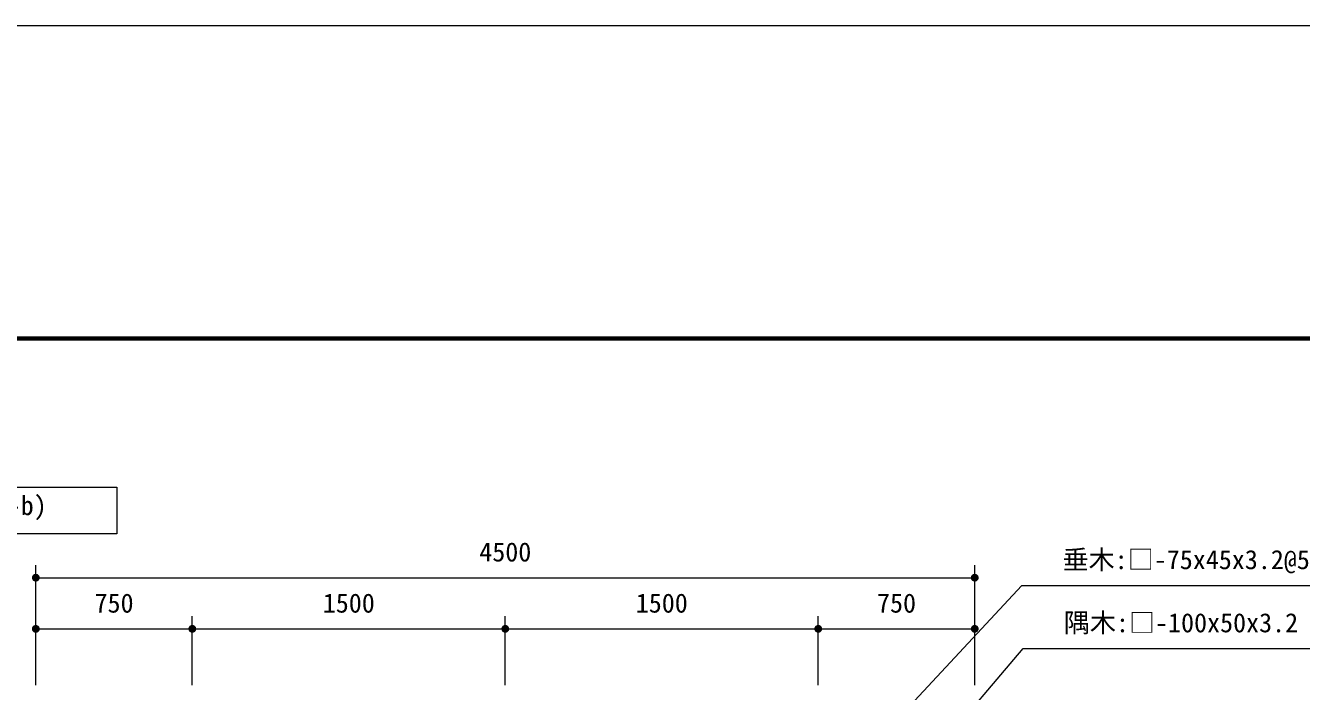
# Model space of a CAD drawing. Units: millimetres at full size, sheet at 1:50. Extents: x -1000 to 22000, y -750 to 15600.
# Drawn here: x 2198 to 8313, y 12409 to 15600 of the extents above; entities that cross this region are included whole.
import ezdxf
from ezdxf.enums import TextEntityAlignment as Align

# ---------------------------------------------------------------- set-up
doc = ezdxf.new("R2010")
doc.units = ezdxf.units.MM
doc.header["$LTSCALE"] = 50
for name, color, linetype, lineweight in [('D-STR-DIM', 7, 'Continuous', 13), ('D-STR-HTXT', 7, 'Continuous', 13), ('D-TTL', 7, 'Continuous', 70), ('D-TTL-FRAM', 7, 'Continuous', 13), ('V-nasSTD', 5, 'Continuous', 13)]:
    doc.layers.add(name, color=color, linetype=linetype, lineweight=lineweight)
doc.styles.add('ＭＳ ゴシック', font='')
doc.styles.get('ＭＳ ゴシック').set_extended_font_data('MS Gothic')

# ---------------------------------------------------------------- blocks, each defined once
blk = doc.blocks.new('filled_dot')
at = {"color": 0, "linetype": 'Continuous', "lineweight": -2, "const_width": 1.25}
blk.add_lwpolyline([(-0.625, 0, 1), (0.625, 0, 1)], format="xyb", close=True, dxfattribs=at)

msp = doc.modelspace()

# ---------------------------------------------------------------- linework, layer by layer
at = {"layer": 'D-STR-DIM'}
for p, q in [((2247.21, 12439.2), (2247.21, 13013.87)), ((6747.21, 12439.2), (6747.21, 13013.87)), ((2247.21, 12953.87), (6747.21, 12953.87)), ((2247.21, 12439.2), (2247.21, 12768.7)), ((2997.21, 12439.2), (2997.21, 12768.7)), ((2997.21, 12439.2), (2997.21, 12768.7)), ((4497.21, 12439.2), (4497.21, 12768.7)), ((4497.21, 12439.2), (4497.21, 12768.7)), ((5997.21, 12439.2), (5997.21, 12768.7)), ((5997.21, 12439.2), (5997.21, 12768.7)), ((6747.21, 12439.2), (6747.21, 12768.7)), ((2247.21, 12708.7), (2997.21, 12708.7)), ((2997.21, 12708.7), (4497.21, 12708.7)), ((4497.21, 12708.7), (5997.21, 12708.7)), ((5997.21, 12708.7), (6747.21, 12708.7))]:
    msp.add_line(p, q, dxfattribs=at)
at = {"layer": 'D-STR-HTXT'}
for points in [[(6245.03, 12133.53), (6973.37, 12917), (7123.37, 12917), (8812.45, 12917)], [(6578.56, 12141.03), (6979.48, 12614.43), (7129.48, 12614.43), (8569.84, 12614.43)]]:
    msp.add_lwpolyline(points, dxfattribs=at)
at = {"layer": 'D-TTL'}
msp.add_lwpolyline([(750, 750), (750, 14100), (20250, 14100), (20250, 750)], close=True, dxfattribs=at)
at = {"layer": 'D-TTL-FRAM', "color": 2}
msp.add_lwpolyline([(1259.13, 13387.78), (2635.6, 13387.78), (2635.6, 13164.79), (1259.13, 13164.79)], close=True, dxfattribs=at)
at = {"layer": 'V-nasSTD'}
msp.add_lwpolyline([(-1000, -750), (-1000, 15600), (22000, 15600), (22000, -750)], close=True, dxfattribs=at)

# ---------------------------------------------------------------- block references
at = {"layer": 'D-STR-DIM', "xscale": 15, "yscale": 15}
for p in [(2247.21, 12953.87), (2247.21, 12708.7), (2997.21, 12708.7), (4497.21, 12708.7), (5997.21, 12708.7)]:
    msp.add_blockref('filled_dot', p, dxfattribs=at)
at = {"layer": 'D-STR-DIM', "xscale": 15, "yscale": 15, "rotation": 180}
for p in [(6747.21, 12953.87), (2997.21, 12708.7), (4497.21, 12708.7), (5997.21, 12708.7), (6747.21, 12708.7)]:
    msp.add_blockref('filled_dot', p, dxfattribs=at)

# ---------------------------------------------------------------- texts
at = {"layer": 'D-STR-DIM', "style": 'ＭＳ ゴシック'}
for s, p in [('4500', (4497.21, 13123.26)), ('750', (2622.21, 12878.09)), ('1500', (3747.21, 12878.09)), ('1500', (5247.21, 12878.09)), ('750', (6372.21, 12878.09))]:
    msp.add_text(s, height=91.64, dxfattribs=at).set_placement(p, align=Align.TOP_CENTER)
at = {"layer": 'D-STR-HTXT', "style": 'ＭＳ ゴシック'}
for s, p in [('四阿 (RA-0701-b)', (1301.53, 13345.31)), ('垂木:□-75x45x3.2@500', (7167.76, 13086.38)), ('隅木:□-100x50x3.2', (7173.87, 12783.82))]:
    msp.add_text(s, height=91.64, dxfattribs=at).set_placement(p, align=Align.TOP_LEFT)

doc.saveas('drawing.dxf')
